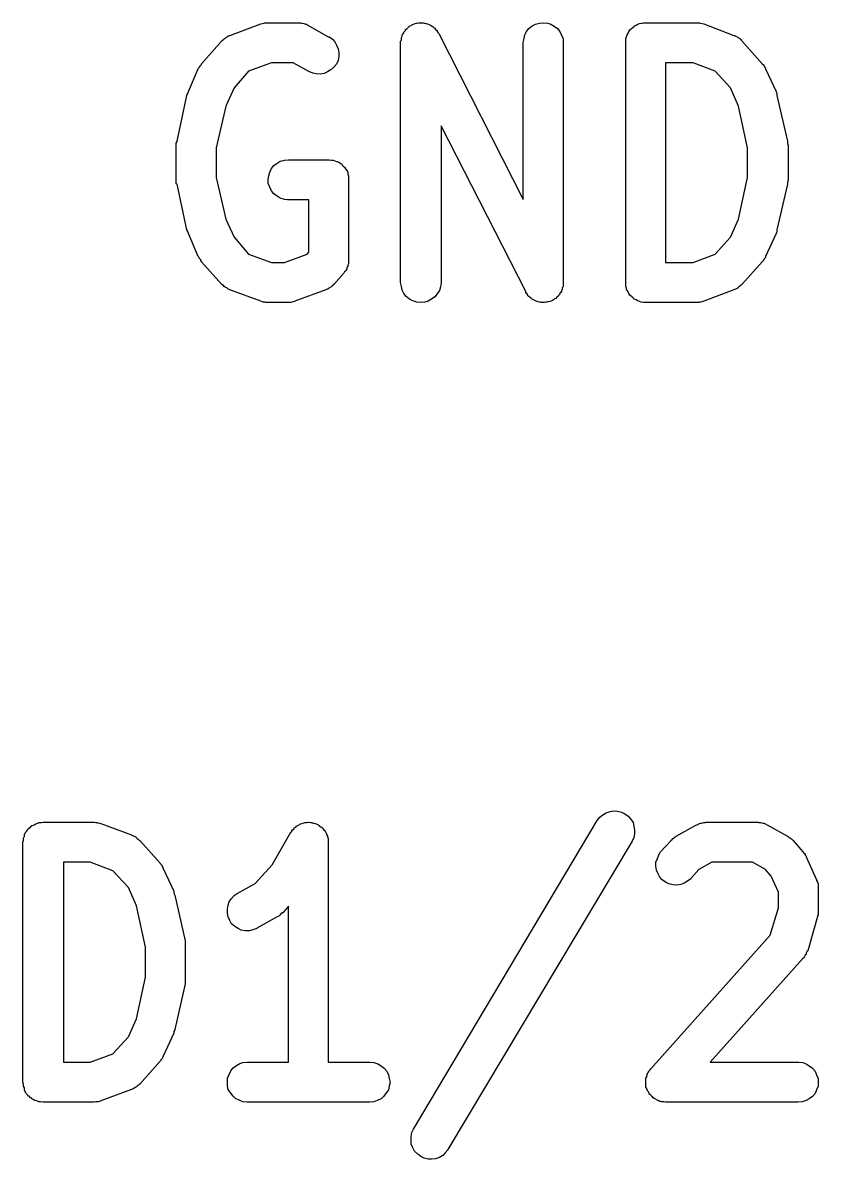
# Model space of a CAD drawing. Header units: millimetres. Extents: x 17 to 402, y -127 to -24.
# Drawn here: x 394.838 to 397.325, y -41.424 to -37.871 of the extents above; entities that cross this region are included whole.
import ezdxf

# ---------------------------------------------------------------- set-up
doc = ezdxf.new("R2010")
doc.units = ezdxf.units.MM
doc.header["$LTSCALE"] = 25.4
doc.layers.add('BLACK', color=7, linetype='CONTINUOUS')

msp = doc.modelspace()

# ---------------------------------------------------------------- linework, layer by layer
at = {"layer": 'BLACK', "linetype": 'Continuous'}
for p, q in [((395.4856, -37.9103), (395.5821, -37.8744)), ((395.5821, -37.8742), (395.5872, -37.8732)), ((395.5821, -37.8744), (395.5821, -37.8742)), ((395.5872, -37.8732), (395.5923, -37.8717)), ((395.5923, -37.8717), (395.5948, -37.8711)), ((395.5923, -37.8717), (395.5923, -37.8717)), ((395.5948, -37.8711), (395.5999, -37.8709)), ((395.5999, -37.8709), (395.605, -37.8706)), ((395.605, -37.8706), (395.699, -37.8706)), ((395.699, -37.8706), (395.7015, -37.8706)), ((395.7015, -37.8706), (395.7041, -37.8709)), ((395.7041, -37.8709), (395.7066, -37.8709)), ((395.7066, -37.8709), (395.7091, -37.8717)), ((395.7091, -37.8717), (395.7117, -37.8719)), ((395.7117, -37.8719), (395.7168, -37.8729)), ((395.7168, -37.8729), (395.7193, -37.8737)), ((395.7193, -37.8737), (395.7218, -37.8747)), ((395.7218, -37.8747), (395.7244, -37.8755)), ((395.7244, -37.8755), (395.7269, -37.8772)), ((395.7269, -37.8772), (395.7295, -37.8785)), ((395.7295, -37.8785), (395.793, -37.9143)), ((396.047, -37.8808), (396.052, -37.879)), ((396.052, -37.879), (396.0546, -37.8772)), ((396.0546, -37.8772), (396.0571, -37.8762)), ((396.0571, -37.8762), (396.0597, -37.8752)), ((396.0597, -37.8752), (396.0622, -37.8742)), ((396.0622, -37.8742), (396.0647, -37.8727)), ((396.0647, -37.8727), (396.0673, -37.8724)), ((396.0673, -37.8724), (396.0698, -37.8717)), ((396.0698, -37.8717), (396.0749, -37.8714)), ((396.0749, -37.8714), (396.0774, -37.8706)), ((396.0774, -37.8706), (396.08, -37.8709)), ((396.08, -37.8709), (396.0825, -37.8706)), ((396.0825, -37.8706), (396.0851, -37.8709)), ((396.0851, -37.8709), (396.0901, -37.8709)), ((396.0901, -37.8709), (396.0927, -37.8717)), ((396.0927, -37.8717), (396.0952, -37.8719)), ((396.0952, -37.8719), (396.0978, -37.8729)), ((396.0978, -37.8729), (396.1028, -37.8737)), ((396.1028, -37.8737), (396.1054, -37.8747)), ((396.1054, -37.8747), (396.1054, -37.8755)), ((396.1054, -37.8755), (396.1105, -37.8772)), ((396.1105, -37.8772), (396.113, -37.8785)), ((396.113, -37.8785), (396.1155, -37.88)), ((396.4305, -37.8808), (396.4407, -37.8752)), ((396.4407, -37.8752), (396.4534, -37.8717)), ((396.4534, -37.8717), (396.4661, -37.8706)), ((396.4661, -37.8706), (396.4788, -37.8719)), ((396.4788, -37.8719), (396.4889, -37.8755)), ((396.4889, -37.8755), (396.4991, -37.8813)), ((396.7505, -37.8808), (396.7556, -37.878)), ((396.7556, -37.878), (396.7607, -37.8752)), ((396.7607, -37.8752), (396.7658, -37.8734)), ((396.7607, -37.8752), (396.7607, -37.8752)), ((396.7607, -37.8752), (396.7607, -37.8752)), ((396.7658, -37.8734), (396.7709, -37.8717)), ((396.7709, -37.8717), (396.7734, -37.8717)), ((396.7734, -37.8717), (396.7785, -37.8711)), ((396.7734, -37.8717), (396.7734, -37.8717)), ((396.7785, -37.8711), (396.7836, -37.8706)), ((396.7836, -37.8706), (396.9436, -37.8706)), ((396.9436, -37.8706), (396.9487, -37.8711)), ((396.9436, -37.8706), (396.9436, -37.8706)), ((396.9487, -37.8711), (396.9537, -37.8714)), ((396.9537, -37.8714), (396.9563, -37.8717)), ((396.9563, -37.8717), (396.9563, -37.8719)), ((396.9563, -37.8719), (396.9614, -37.8732)), ((396.9614, -37.8732), (396.9664, -37.8744)), ((396.9664, -37.8744), (397.0604, -37.9103)), ((395.4755, -37.9156), (395.478, -37.9141)), ((395.478, -37.9141), (395.4805, -37.912)), ((395.4805, -37.912), (395.4831, -37.9113)), ((395.4831, -37.9113), (395.4856, -37.9103)), ((395.793, -37.9143), (395.7955, -37.9146)), ((395.7955, -37.9146), (395.8057, -37.9217)), ((396.0216, -37.9166), (396.0241, -37.9131)), ((396.0241, -37.9085), (396.0266, -37.9052)), ((396.0241, -37.9108), (396.0241, -37.9085)), ((396.0241, -37.9131), (396.0241, -37.9108)), ((396.0266, -37.9052), (396.0292, -37.9021)), ((396.0292, -37.8998), (396.0317, -37.8978)), ((396.0292, -37.9021), (396.0292, -37.8998)), ((396.0317, -37.8978), (396.0343, -37.895)), ((396.0343, -37.892), (396.0368, -37.8905)), ((396.0343, -37.895), (396.0343, -37.892)), ((396.0368, -37.8905), (396.0393, -37.8884)), ((396.0393, -37.8884), (396.0419, -37.8861)), ((396.0419, -37.8861), (396.0444, -37.8836)), ((396.0444, -37.8836), (396.047, -37.8823)), ((396.047, -37.8823), (396.047, -37.8808)), ((396.1155, -37.88), (396.1181, -37.8813)), ((396.1181, -37.8813), (396.1206, -37.8836)), ((396.1206, -37.8836), (396.1232, -37.8856)), ((396.1232, -37.8856), (396.1257, -37.8874)), ((396.1257, -37.8874), (396.1257, -37.8889)), ((396.1257, -37.8889), (396.1282, -37.8917)), ((396.1282, -37.8917), (396.1308, -37.8943)), ((396.1308, -37.8943), (396.1333, -37.8965)), ((396.1333, -37.8965), (396.1333, -37.8983)), ((396.1333, -37.8983), (396.1359, -37.9016)), ((396.1359, -37.9016), (396.1384, -37.9047)), ((396.1384, -37.9047), (396.4026, -38.4231)), ((396.4051, -37.9199), (396.4076, -37.9085)), ((396.4076, -37.9085), (396.4127, -37.8978)), ((396.4127, -37.8978), (396.4203, -37.8884)), ((396.4203, -37.8884), (396.4305, -37.8808)), ((396.4991, -37.8813), (396.5092, -37.8889)), ((396.5092, -37.8889), (396.5169, -37.8983)), ((396.5169, -37.8983), (396.5219, -37.9092)), ((396.5219, -37.9092), (396.527, -37.9209)), ((396.7226, -37.9199), (396.7251, -37.9143)), ((396.7251, -37.9143), (396.7277, -37.9087)), ((396.7277, -37.9085), (396.7302, -37.9031)), ((396.7277, -37.9087), (396.7277, -37.9085)), ((396.7277, -37.9087), (396.7277, -37.9087)), ((396.7302, -37.9031), (396.7328, -37.8981)), ((396.7328, -37.8978), (396.7353, -37.8932)), ((396.7328, -37.8981), (396.7328, -37.8978)), ((396.7328, -37.8978), (396.7328, -37.8978)), ((396.7353, -37.8932), (396.7404, -37.8887)), ((396.7404, -37.8884), (396.7455, -37.8846)), ((396.7404, -37.8887), (396.7404, -37.8884)), ((396.7404, -37.8887), (396.7404, -37.8887)), ((396.7455, -37.8846), (396.7505, -37.8811)), ((396.7505, -37.8811), (396.7505, -37.8808)), ((396.7505, -37.8808), (396.7505, -37.8808)), ((397.0604, -37.9103), (397.063, -37.9105)), ((397.063, -37.9105), (397.0655, -37.9115)), ((397.0655, -37.9115), (397.0655, -37.9125)), ((397.0655, -37.9125), (397.0706, -37.9143)), ((397.0706, -37.9143), (397.0731, -37.9161)), ((395.3967, -37.9987), (395.4602, -37.927)), ((395.4602, -37.927), (395.4628, -37.9265)), ((395.4628, -37.9247), (395.4653, -37.923)), ((395.4628, -37.9265), (395.4628, -37.9247)), ((395.4653, -37.923), (395.4678, -37.9207)), ((395.4678, -37.9207), (395.4704, -37.9184)), ((395.4704, -37.9184), (395.4729, -37.9171)), ((395.4729, -37.9171), (395.4755, -37.9156)), ((395.8057, -37.9217), (395.8133, -37.9306)), ((395.8133, -37.9306), (395.8184, -37.941)), ((395.8184, -37.941), (395.8234, -37.9524)), ((396.019, -37.9286), (396.0216, -37.925)), ((396.019, -37.9321), (396.019, -37.9286)), ((396.019, -37.9331), (396.019, -37.9321)), ((396.019, -38.6829), (396.019, -37.9331)), ((396.0216, -37.9199), (396.0216, -37.9166)), ((396.0216, -37.9225), (396.0216, -37.9199)), ((396.0216, -37.925), (396.0216, -37.9225)), ((396.4026, -37.9321), (396.4051, -37.9199)), ((396.4026, -37.9331), (396.4026, -37.9321)), ((396.4026, -38.4231), (396.4026, -37.9331)), ((396.527, -37.9209), (396.527, -37.9331)), ((396.527, -37.9331), (396.527, -38.6829)), ((396.7226, -37.9202), (396.7226, -37.9199)), ((396.7226, -37.9204), (396.7226, -37.9202)), ((396.7226, -37.9263), (396.7226, -37.9204)), ((396.7226, -37.9321), (396.7226, -37.9263)), ((396.7226, -37.9326), (396.7226, -37.9321)), ((396.7226, -37.9331), (396.7226, -37.9326)), ((396.7226, -37.9326), (396.7226, -37.9326)), ((396.7226, -37.9326), (396.7226, -37.9326)), ((396.7226, -38.6829), (396.7226, -37.9331)), ((397.0731, -37.9161), (397.0757, -37.9176)), ((397.0757, -37.9176), (397.0782, -37.9189)), ((397.0782, -37.9189), (397.0807, -37.9212)), ((397.0807, -37.9212), (397.0833, -37.9235)), ((397.0833, -37.9235), (397.0833, -37.9255)), ((397.0833, -37.9255), (397.0858, -37.927)), ((397.0858, -37.927), (397.1493, -37.9987)), ((395.8234, -37.9524), (395.826, -37.9644)), ((395.826, -37.9766), (395.8234, -37.9885)), ((395.826, -37.9644), (395.826, -37.9766)), ((395.3561, -38.086), (395.3866, -38.0147)), ((395.3866, -38.0139), (395.3891, -38.0111)), ((395.3866, -38.0147), (395.3866, -38.0139)), ((395.3891, -38.0111), (395.3916, -38.0083)), ((395.3916, -38.006), (395.3942, -38.0035)), ((395.3916, -38.0083), (395.3916, -38.006)), ((395.3942, -38.0035), (395.3967, -38.0009)), ((395.3967, -38.0009), (395.3967, -37.9987)), ((395.544, -38.022), (395.4983, -38.0746)), ((395.6152, -37.9956), (395.544, -38.022)), ((395.6837, -37.9956), (395.6152, -37.9956)), ((395.732, -38.0233), (395.6837, -37.9956)), ((395.8006, -38.018), (395.7904, -38.0246)), ((395.8107, -38.0096), (395.8006, -38.018)), ((395.8184, -37.9997), (395.8107, -38.0096)), ((395.8234, -37.9885), (395.8184, -37.9997)), ((396.8471, -37.9956), (396.8471, -38.6204)), ((396.9334, -37.9956), (396.8471, -37.9956)), ((397.002, -38.022), (396.9334, -37.9956)), ((397.0503, -38.0746), (397.002, -38.022)), ((397.1493, -37.9987), (397.1493, -37.9992)), ((397.1493, -37.9992), (397.1519, -38.0017)), ((397.1519, -38.0017), (397.1544, -38.004)), ((397.1544, -38.004), (397.1569, -38.0068)), ((397.1569, -38.0068), (397.1569, -38.0091)), ((397.1569, -38.0091), (397.1595, -38.0119)), ((397.1595, -38.0119), (397.1595, -38.0147)), ((397.1595, -38.0147), (397.1925, -38.086)), ((395.7447, -38.0281), (395.732, -38.0233)), ((395.7549, -38.0309), (395.7447, -38.0281)), ((395.7676, -38.0312), (395.7549, -38.0309)), ((395.7803, -38.0289), (395.7676, -38.0312)), ((395.7904, -38.0246), (395.7803, -38.0289)), ((395.351, -38.0972), (395.3535, -38.0916)), ((395.3535, -38.0916), (395.3561, -38.086)), ((395.4983, -38.0746), (395.4729, -38.1312)), ((397.0757, -38.1312), (397.0503, -38.0746)), ((397.1925, -38.086), (397.1925, -38.0863)), ((397.1925, -38.0863), (397.1925, -38.0863)), ((397.1925, -38.0863), (397.1925, -38.0865)), ((397.1925, -38.0865), (397.1925, -38.0868)), ((397.1925, -38.0868), (397.195, -38.0924)), ((397.195, -38.0924), (397.195, -38.098)), ((395.3205, -38.2407), (395.351, -38.098)), ((395.351, -38.0977), (395.351, -38.0972)), ((395.351, -38.098), (395.351, -38.0977)), ((395.351, -38.0977), (395.351, -38.0977)), ((395.351, -38.0977), (395.351, -38.0977)), ((397.195, -38.098), (397.2281, -38.2407)), ((395.4729, -38.1312), (395.4424, -38.2613)), ((397.1036, -38.2613), (397.0757, -38.1312)), ((396.4102, -38.7114), (396.146, -38.193)), ((396.146, -38.193), (396.146, -38.6829)), ((395.318, -38.2473), (395.3205, -38.2415)), ((395.318, -38.2529), (395.318, -38.2473)), ((395.318, -38.2532), (395.318, -38.2529)), ((395.318, -38.2537), (395.318, -38.2532)), ((395.318, -38.2544), (395.318, -38.2537)), ((395.318, -38.3616), (395.318, -38.2544)), ((395.3205, -38.2412), (395.3205, -38.2407)), ((395.3205, -38.2415), (395.3205, -38.2412)), ((395.4424, -38.2613), (395.4424, -38.3548)), ((397.1036, -38.3548), (397.1036, -38.2613)), ((397.2281, -38.2407), (397.2281, -38.2417)), ((397.2281, -38.2417), (397.2281, -38.242)), ((397.2281, -38.242), (397.2281, -38.2422)), ((397.2281, -38.2422), (397.2281, -38.2481)), ((397.2281, -38.2481), (397.2306, -38.2539)), ((397.2306, -38.2539), (397.2306, -38.2542)), ((397.2306, -38.2542), (397.2306, -38.2544)), ((397.2306, -38.2544), (397.2306, -38.3616)), ((395.6329, -38.3096), (395.6431, -38.3037)), ((395.6431, -38.3037), (395.6558, -38.3004)), ((395.6558, -38.3004), (395.6685, -38.2991)), ((395.6685, -38.2991), (395.7955, -38.2991)), ((395.7955, -38.2991), (395.7955, -38.2991)), ((395.7955, -38.2991), (395.7955, -38.2991)), ((395.7955, -38.2991), (395.7955, -38.2991)), ((395.7955, -38.2991), (395.7955, -38.2991)), ((395.7955, -38.2991), (395.8031, -38.2999)), ((395.8031, -38.2999), (395.8082, -38.3004)), ((395.8082, -38.3004), (395.8082, -38.3004)), ((395.8082, -38.3004), (395.8082, -38.3004)), ((395.8082, -38.3004), (395.8133, -38.3022)), ((395.8133, -38.3022), (395.8184, -38.304)), ((395.8184, -38.304), (395.8184, -38.3042)), ((395.8184, -38.3042), (395.8209, -38.3042)), ((395.8209, -38.3042), (395.826, -38.307)), ((395.6075, -38.3489), (395.6101, -38.3375)), ((395.6101, -38.3375), (395.6152, -38.3266)), ((395.6152, -38.3266), (395.6228, -38.3172)), ((395.6228, -38.3172), (395.6329, -38.3096)), ((395.826, -38.307), (395.8311, -38.3098)), ((395.8311, -38.3098), (395.8311, -38.3101)), ((395.8311, -38.3101), (395.8311, -38.3101)), ((395.8311, -38.3101), (395.8361, -38.3139)), ((395.8361, -38.3139), (395.8387, -38.3177)), ((395.8387, -38.3177), (395.8387, -38.3177)), ((395.8387, -38.3177), (395.8387, -38.3179)), ((395.8387, -38.3179), (395.8438, -38.3225)), ((395.8438, -38.3225), (395.8463, -38.3271)), ((395.8463, -38.3271), (395.8463, -38.3273)), ((395.8463, -38.3273), (395.8463, -38.3273)), ((395.8463, -38.3273), (395.8514, -38.3327)), ((395.8514, -38.3327), (395.8539, -38.3377)), ((395.8539, -38.3377), (395.8539, -38.338)), ((395.8539, -38.338), (395.8539, -38.3383)), ((395.8539, -38.3383), (395.8539, -38.3438)), ((395.318, -38.3619), (395.318, -38.3616)), ((395.318, -38.3621), (395.318, -38.3619)), ((395.318, -38.368), (395.318, -38.3621)), ((395.318, -38.3738), (395.318, -38.368)), ((395.318, -38.3741), (395.318, -38.3738)), ((395.318, -38.3743), (395.318, -38.3741)), ((395.3205, -38.3753), (395.318, -38.3743)), ((395.351, -38.5181), (395.3205, -38.3753)), ((395.4424, -38.3548), (395.4729, -38.4848)), ((395.605, -38.3611), (395.6075, -38.3489)), ((395.605, -38.3733), (395.605, -38.3611)), ((395.6101, -38.385), (395.605, -38.3733)), ((395.8539, -38.3438), (395.8565, -38.3494)), ((395.8565, -38.3494), (395.8565, -38.3497)), ((395.8565, -38.3497), (395.8565, -38.3499)), ((395.8565, -38.3499), (395.8565, -38.3555)), ((395.8565, -38.3555), (395.8565, -38.3616)), ((395.8565, -38.3616), (395.8565, -38.6116)), ((397.0757, -38.4848), (397.1036, -38.3548)), ((397.2281, -38.3753), (397.195, -38.5181)), ((397.2306, -38.3631), (397.2281, -38.369)), ((397.2281, -38.369), (397.2281, -38.3746)), ((397.2281, -38.3746), (397.2281, -38.3748)), ((397.2281, -38.3748), (397.2281, -38.3753)), ((397.2306, -38.3616), (397.2306, -38.3624)), ((397.2306, -38.3624), (397.2306, -38.3629)), ((397.2306, -38.3629), (397.2306, -38.3631)), ((395.6152, -38.3959), (395.6101, -38.385)), ((395.6228, -38.4053), (395.6152, -38.3959)), ((395.6329, -38.4132), (395.6228, -38.4053)), ((395.6431, -38.419), (395.6329, -38.4132)), ((395.6558, -38.4228), (395.6431, -38.419)), ((395.666, -38.4241), (395.6558, -38.4228)), ((395.6685, -38.4241), (395.666, -38.4241)), ((395.732, -38.4241), (395.6685, -38.4241)), ((395.732, -38.5877), (395.732, -38.4241)), ((395.3535, -38.5237), (395.351, -38.5181)), ((395.4729, -38.4848), (395.4983, -38.5415)), ((397.0503, -38.5415), (397.0757, -38.4848)), ((397.195, -38.5181), (397.195, -38.5183)), ((397.195, -38.5183), (397.195, -38.5183)), ((397.195, -38.5183), (397.195, -38.5183)), ((397.195, -38.5183), (397.195, -38.5188)), ((397.195, -38.5188), (397.195, -38.5244)), ((395.3561, -38.5293), (395.3535, -38.5237)), ((395.3561, -38.5298), (395.3561, -38.5293)), ((395.3561, -38.53), (395.3561, -38.5298)), ((395.3561, -38.5298), (395.3561, -38.5298)), ((395.3561, -38.5298), (395.3561, -38.5298)), ((395.3866, -38.6014), (395.3561, -38.53)), ((395.4983, -38.5415), (395.544, -38.5943)), ((397.002, -38.5943), (397.0503, -38.5415)), ((397.1925, -38.53), (397.1595, -38.6014)), ((397.195, -38.5244), (397.1925, -38.53)), ((395.7269, -38.5943), (395.732, -38.5877)), ((395.3891, -38.6042), (395.3866, -38.6014)), ((395.3891, -38.607), (395.3891, -38.6042)), ((395.3916, -38.6093), (395.3891, -38.607)), ((395.3942, -38.6121), (395.3916, -38.6093)), ((395.3942, -38.6144), (395.3942, -38.6121)), ((395.3967, -38.6169), (395.3942, -38.6144)), ((395.3967, -38.6177), (395.3967, -38.6169)), ((395.4602, -38.689), (395.3967, -38.6177)), ((395.544, -38.5943), (395.6152, -38.6204)), ((395.6152, -38.6204), (395.6558, -38.6204)), ((395.6558, -38.6204), (395.7269, -38.5943)), ((395.8565, -38.6245), (395.8539, -38.6283)), ((395.8565, -38.6116), (395.8565, -38.6126)), ((395.8565, -38.6126), (395.8565, -38.6164)), ((395.8565, -38.6164), (395.8565, -38.6204)), ((395.8565, -38.6204), (395.8565, -38.6225)), ((395.8565, -38.6225), (395.8565, -38.6245)), ((396.8471, -38.6204), (396.9334, -38.6204)), ((396.9334, -38.6204), (397.002, -38.5943)), ((397.1493, -38.6177), (397.0858, -38.689)), ((397.1519, -38.6151), (397.1493, -38.6177)), ((397.1544, -38.6126), (397.1519, -38.6151)), ((397.1569, -38.6077), (397.1544, -38.61)), ((397.1544, -38.61), (397.1544, -38.6126)), ((397.1595, -38.605), (397.1569, -38.6077)), ((397.1595, -38.6014), (397.1595, -38.6022)), ((397.1595, -38.6022), (397.1595, -38.605)), ((395.8412, -38.6532), (395.8107, -38.689)), ((395.8438, -38.6499), (395.8412, -38.6532)), ((395.8463, -38.6469), (395.8438, -38.6499)), ((395.8488, -38.6451), (395.8463, -38.6469)), ((395.8514, -38.6398), (395.8488, -38.6433)), ((395.8488, -38.6433), (395.8488, -38.6451)), ((395.8539, -38.6342), (395.8514, -38.6362)), ((395.8514, -38.6362), (395.8514, -38.6398)), ((395.8539, -38.6283), (395.8539, -38.6324)), ((395.8539, -38.6324), (395.8539, -38.6342)), ((395.4628, -38.6906), (395.4602, -38.689)), ((395.4653, -38.6926), (395.4628, -38.6906)), ((395.4678, -38.6949), (395.4653, -38.6926)), ((395.4704, -38.6972), (395.4678, -38.6949)), ((395.4729, -38.6984), (395.4704, -38.6972)), ((395.8031, -38.6954), (395.8006, -38.6977)), ((395.8057, -38.6931), (395.8031, -38.6954)), ((395.8082, -38.6913), (395.8057, -38.6931)), ((395.8107, -38.689), (395.8082, -38.6895)), ((395.8082, -38.6895), (395.8082, -38.6913)), ((396.0216, -38.6951), (396.019, -38.6829)), ((396.0241, -38.7068), (396.0216, -38.6951)), ((396.1435, -38.6961), (396.1409, -38.7076)), ((396.146, -38.6839), (396.1435, -38.6961)), ((396.146, -38.6829), (396.146, -38.6839)), ((396.527, -38.6961), (396.5245, -38.6994)), ((396.527, -38.6829), (396.527, -38.6839)), ((396.527, -38.6839), (396.527, -38.6875)), ((396.527, -38.6875), (396.527, -38.6911)), ((396.527, -38.6911), (396.527, -38.6936)), ((396.527, -38.6936), (396.527, -38.6961)), ((396.7226, -38.689), (396.7226, -38.6829)), ((396.7226, -38.6949), (396.7226, -38.689)), ((396.7226, -38.6951), (396.7226, -38.6949)), ((396.7226, -38.6949), (396.7226, -38.6949)), ((396.7251, -38.7007), (396.7226, -38.6951)), ((397.0782, -38.6954), (397.0757, -38.6977)), ((397.0807, -38.6931), (397.0782, -38.6954)), ((397.0833, -38.6913), (397.0807, -38.6931)), ((397.0858, -38.6895), (397.0833, -38.6913)), ((397.0858, -38.689), (397.0858, -38.6895)), ((395.4755, -38.6999), (395.4729, -38.6984)), ((395.478, -38.7017), (395.4755, -38.6999)), ((395.4805, -38.7035), (395.478, -38.7017)), ((395.4831, -38.7045), (395.4805, -38.7035)), ((395.4856, -38.7055), (395.4831, -38.7045)), ((395.4856, -38.7058), (395.4856, -38.7055)), ((395.5821, -38.7416), (395.4856, -38.7058)), ((395.7853, -38.7058), (395.6888, -38.7416)), ((395.7879, -38.7048), (395.7853, -38.7058)), ((395.7904, -38.704), (395.7879, -38.7048)), ((395.793, -38.7022), (395.7904, -38.704)), ((395.7955, -38.7005), (395.793, -38.7022)), ((395.798, -38.6989), (395.7955, -38.7005)), ((395.8006, -38.6977), (395.798, -38.6989)), ((396.0292, -38.7177), (396.0241, -38.7068)), ((396.0368, -38.7271), (396.0292, -38.7177)), ((396.047, -38.7347), (396.0368, -38.7271)), ((396.1257, -38.7276), (396.1155, -38.7353)), ((396.1333, -38.7182), (396.1257, -38.7276)), ((396.1409, -38.7076), (396.1333, -38.7182)), ((396.4102, -38.7144), (396.4102, -38.7114)), ((396.4127, -38.7177), (396.4102, -38.7144)), ((396.4153, -38.7195), (396.4127, -38.7177)), ((396.4153, -38.7218), (396.4153, -38.7195)), ((396.4178, -38.7243), (396.4153, -38.7218)), ((396.4203, -38.7271), (396.4178, -38.7243)), ((396.4229, -38.7287), (396.4203, -38.7271)), ((396.4254, -38.7304), (396.4229, -38.7287)), ((396.428, -38.7325), (396.4254, -38.7304)), ((396.4305, -38.7347), (396.428, -38.7325)), ((396.5042, -38.7325), (396.5016, -38.7337)), ((396.5067, -38.7299), (396.5042, -38.7325)), ((396.5092, -38.7276), (396.5067, -38.7299)), ((396.5118, -38.7259), (396.5092, -38.7276)), ((396.5143, -38.721), (396.5118, -38.7241)), ((396.5118, -38.7241), (396.5118, -38.7259)), ((396.5169, -38.7182), (396.5143, -38.721)), ((396.5194, -38.7142), (396.5169, -38.7162)), ((396.5169, -38.7162), (396.5169, -38.7182)), ((396.5219, -38.7109), (396.5194, -38.7142)), ((396.5245, -38.7053), (396.5219, -38.7076)), ((396.5219, -38.7076), (396.5219, -38.7109)), ((396.5245, -38.6994), (396.5245, -38.703)), ((396.5245, -38.703), (396.5245, -38.7053)), ((396.7251, -38.7066), (396.7251, -38.7007)), ((396.7277, -38.7068), (396.7251, -38.7066)), ((396.7251, -38.7066), (396.7251, -38.7066)), ((396.7302, -38.7121), (396.7277, -38.7068)), ((396.7328, -38.7172), (396.7302, -38.7121)), ((396.7328, -38.7175), (396.7328, -38.7172)), ((396.7328, -38.7177), (396.7328, -38.7175)), ((396.7353, -38.722), (396.7328, -38.7177)), ((396.7404, -38.7269), (396.7353, -38.722)), ((396.7404, -38.7271), (396.7404, -38.7269)), ((396.7404, -38.7269), (396.7404, -38.7269)), ((396.7455, -38.7309), (396.7404, -38.7271)), ((396.748, -38.7345), (396.7455, -38.7309)), ((397.0604, -38.7058), (396.9664, -38.7416)), ((397.063, -38.7048), (397.0604, -38.7058)), ((397.0655, -38.704), (397.063, -38.7048)), ((397.068, -38.7022), (397.0655, -38.704)), ((397.0731, -38.7005), (397.068, -38.7022)), ((397.0757, -38.6977), (397.0731, -38.6989)), ((397.0731, -38.6989), (397.0731, -38.7005)), ((395.5872, -38.7429), (395.5821, -38.7416)), ((395.5898, -38.7441), (395.5872, -38.7429)), ((395.5923, -38.7444), (395.5898, -38.7441)), ((395.5948, -38.7447), (395.5923, -38.7444)), ((395.5974, -38.7449), (395.5948, -38.7447)), ((395.6025, -38.7454), (395.5974, -38.7449)), ((395.605, -38.7454), (395.6025, -38.7454)), ((395.6685, -38.7454), (395.605, -38.7454)), ((395.671, -38.7452), (395.6685, -38.7454)), ((395.6761, -38.7449), (395.671, -38.7452)), ((395.6787, -38.7444), (395.6761, -38.7449)), ((395.6837, -38.7431), (395.6787, -38.7444)), ((395.6787, -38.7444), (395.6787, -38.7444)), ((395.6888, -38.7419), (395.6837, -38.7431)), ((395.6888, -38.7416), (395.6888, -38.7419)), ((396.0571, -38.7406), (396.047, -38.7347)), ((396.0698, -38.7441), (396.0571, -38.7406)), ((396.0825, -38.7454), (396.0698, -38.7441)), ((396.0952, -38.7444), (396.0825, -38.7454)), ((396.1054, -38.7411), (396.0952, -38.7444)), ((396.1155, -38.7353), (396.1054, -38.7411)), ((396.433, -38.736), (396.4305, -38.7347)), ((396.4356, -38.7375), (396.433, -38.736)), ((396.4381, -38.7391), (396.4356, -38.7375)), ((396.4407, -38.7406), (396.4381, -38.7391)), ((396.4432, -38.7413), (396.4407, -38.7406)), ((396.4457, -38.7424), (396.4432, -38.7413)), ((396.4483, -38.7431), (396.4457, -38.7424)), ((396.4534, -38.7441), (396.4483, -38.7431)), ((396.4559, -38.7444), (396.4534, -38.7441)), ((396.4584, -38.7452), (396.4559, -38.7444)), ((396.461, -38.7452), (396.4584, -38.7452)), ((396.4635, -38.7454), (396.461, -38.7452)), ((396.4661, -38.7454), (396.4635, -38.7454)), ((396.4686, -38.7454), (396.4661, -38.7454)), ((396.4737, -38.7447), (396.4686, -38.7454)), ((396.4762, -38.7444), (396.4737, -38.7447)), ((396.4788, -38.7436), (396.4762, -38.7444)), ((396.4813, -38.7434), (396.4788, -38.7436)), ((396.4864, -38.7421), (396.4813, -38.7434)), ((396.4889, -38.7411), (396.4864, -38.7421)), ((396.4915, -38.7398), (396.4889, -38.7411)), ((396.494, -38.7388), (396.4915, -38.7398)), ((396.4965, -38.737), (396.494, -38.7388)), ((396.4991, -38.7353), (396.4965, -38.737)), ((396.5016, -38.7337), (396.4991, -38.7353)), ((396.748, -38.7347), (396.748, -38.7345)), ((396.7505, -38.7347), (396.748, -38.7347)), ((396.7556, -38.7375), (396.7505, -38.7347)), ((396.7607, -38.7406), (396.7556, -38.7375)), ((396.7658, -38.7424), (396.7607, -38.7406)), ((396.7607, -38.7406), (396.7607, -38.7406)), ((396.7607, -38.7406), (396.7607, -38.7406)), ((396.7709, -38.7441), (396.7658, -38.7424)), ((396.7785, -38.7449), (396.7709, -38.7441)), ((396.7709, -38.7441), (396.7709, -38.7441)), ((396.7709, -38.7441), (396.7709, -38.7441)), ((396.7836, -38.7454), (396.7785, -38.7449)), ((396.9436, -38.7454), (396.7836, -38.7454)), ((396.7836, -38.7454), (396.7836, -38.7454)), ((396.7836, -38.7454), (396.7836, -38.7454)), ((396.7836, -38.7454), (396.7836, -38.7454)), ((396.7836, -38.7454), (396.7836, -38.7454)), ((396.9487, -38.7452), (396.9436, -38.7454)), ((396.9537, -38.7449), (396.9487, -38.7452)), ((396.9563, -38.7444), (396.9537, -38.7444)), ((396.9537, -38.7444), (396.9537, -38.7449)), ((396.9614, -38.7431), (396.9563, -38.7444)), ((396.9639, -38.7419), (396.9614, -38.7431)), ((396.9664, -38.7416), (396.9639, -38.7419)), ((396.0597, -41.3296), (396.6337, -40.3654)), ((396.6337, -40.3647), (396.6413, -40.3548)), ((396.6337, -40.3654), (396.6337, -40.3647)), ((396.6413, -40.3548), (396.6515, -40.3469)), ((396.6515, -40.3469), (396.6616, -40.3405)), ((396.6616, -40.3405), (396.6743, -40.3365)), ((396.6743, -40.3365), (396.6845, -40.3349)), ((396.6845, -40.3349), (396.6972, -40.3355)), ((396.6972, -40.3355), (396.7099, -40.3385)), ((396.7099, -40.3385), (396.7201, -40.3438)), ((396.7201, -40.3438), (396.7302, -40.3512)), ((396.7302, -40.3512), (396.7378, -40.3601)), ((396.7378, -40.3601), (396.7455, -40.3708)), ((394.8455, -40.4033), (394.8506, -40.3982)), ((394.8506, -40.3977), (394.8532, -40.3931)), ((394.8506, -40.3979), (394.8506, -40.3977)), ((394.8506, -40.3982), (394.8506, -40.3979)), ((394.8532, -40.3931), (394.8582, -40.3888)), ((394.8582, -40.3883), (394.8633, -40.3847)), ((394.8582, -40.3885), (394.8582, -40.3883)), ((394.8582, -40.3888), (394.8582, -40.3885)), ((394.8633, -40.3847), (394.8659, -40.3809)), ((394.8659, -40.3809), (394.8684, -40.3807)), ((394.8659, -40.3809), (394.8659, -40.3809)), ((394.8684, -40.3807), (394.8735, -40.3781)), ((394.8735, -40.3781), (394.8786, -40.3753)), ((394.8786, -40.3751), (394.8836, -40.3736)), ((394.8786, -40.3753), (394.8786, -40.3751)), ((394.8786, -40.3751), (394.8786, -40.3751)), ((394.8836, -40.3736), (394.8887, -40.3718)), ((394.8887, -40.3715), (394.8963, -40.371)), ((394.8887, -40.3718), (394.8887, -40.3715)), ((394.8887, -40.3718), (394.8887, -40.3718)), ((394.8963, -40.371), (394.9014, -40.3705)), ((394.9014, -40.3705), (395.0614, -40.3705)), ((395.0614, -40.3705), (395.0665, -40.371)), ((395.0614, -40.3705), (395.0614, -40.3705)), ((395.0665, -40.371), (395.0716, -40.3713)), ((395.0716, -40.3713), (395.0716, -40.3718)), ((395.0716, -40.3718), (395.0741, -40.3718)), ((395.0741, -40.3718), (395.0792, -40.3733)), ((395.0792, -40.3733), (395.0818, -40.3746)), ((395.0818, -40.3746), (395.1783, -40.4101)), ((395.6177, -40.5031), (395.6761, -40.401)), ((395.6761, -40.401), (395.6787, -40.4002)), ((395.6787, -40.3977), (395.6812, -40.3941)), ((395.6787, -40.399), (395.6787, -40.3977)), ((395.6787, -40.4002), (395.6787, -40.399)), ((395.6812, -40.3941), (395.6863, -40.3906)), ((395.6863, -40.3883), (395.6914, -40.3855)), ((395.6863, -40.3896), (395.6863, -40.3883)), ((395.6863, -40.3906), (395.6863, -40.3896)), ((395.6914, -40.3855), (395.6939, -40.3824)), ((395.6939, -40.3824), (395.6964, -40.3817)), ((395.6964, -40.3807), (395.7015, -40.3786)), ((395.6964, -40.3817), (395.6964, -40.3807)), ((395.7015, -40.3786), (395.7041, -40.3763)), ((395.7041, -40.3763), (395.7066, -40.3758)), ((395.7066, -40.3751), (395.7117, -40.3738)), ((395.7066, -40.3758), (395.7066, -40.3751)), ((395.7117, -40.3738), (395.7168, -40.3723)), ((395.7168, -40.372), (395.7193, -40.3715)), ((395.7168, -40.3723), (395.7168, -40.372)), ((395.7193, -40.3715), (395.7244, -40.3713)), ((395.7244, -40.3713), (395.7295, -40.3705)), ((395.7295, -40.3705), (395.7295, -40.3708)), ((395.7295, -40.3708), (395.732, -40.3705)), ((395.732, -40.3705), (395.7371, -40.371)), ((395.7371, -40.371), (395.7396, -40.3713)), ((395.7396, -40.3713), (395.7422, -40.3718)), ((395.7422, -40.3718), (395.7447, -40.3718)), ((395.7447, -40.3718), (395.7472, -40.373)), ((395.7472, -40.373), (395.7523, -40.3743)), ((395.7523, -40.3743), (395.7549, -40.3751)), ((395.7549, -40.3751), (395.7549, -40.3753)), ((395.7549, -40.3753), (395.7599, -40.3776)), ((395.7599, -40.3776), (395.7625, -40.3797)), ((395.7625, -40.3797), (395.765, -40.3804)), ((395.765, -40.3804), (395.765, -40.3812)), ((395.765, -40.3812), (395.7701, -40.3842)), ((395.7701, -40.3842), (395.7726, -40.3868)), ((395.7726, -40.3868), (395.7752, -40.388)), ((395.7752, -40.388), (395.7752, -40.389)), ((395.7752, -40.389), (395.7777, -40.3926)), ((395.7777, -40.3926), (395.7803, -40.3959)), ((395.7803, -40.3959), (395.7828, -40.3972)), ((395.7828, -40.3972), (395.7828, -40.3984)), ((395.7828, -40.3984), (395.7853, -40.4025)), ((395.7853, -40.4025), (395.7879, -40.4063)), ((396.7455, -40.3708), (396.748, -40.3822)), ((396.748, -40.3822), (396.7505, -40.3941)), ((396.7505, -40.3941), (396.7505, -40.4063)), ((396.8801, -40.4142), (396.9436, -40.3784)), ((396.9436, -40.3784), (396.9461, -40.3781)), ((396.9461, -40.3781), (396.9487, -40.3769)), ((396.9487, -40.3769), (396.9512, -40.3753)), ((396.9512, -40.3753), (396.9537, -40.3743)), ((396.9537, -40.3743), (396.9563, -40.3733)), ((396.9563, -40.3733), (396.9588, -40.3728)), ((396.9588, -40.3728), (396.9639, -40.3718)), ((396.9639, -40.3718), (396.9664, -40.3715)), ((396.9664, -40.3715), (396.969, -40.3708)), ((396.969, -40.3708), (396.9715, -40.3708)), ((396.9715, -40.3708), (396.9741, -40.3705)), ((396.9741, -40.3705), (397.1341, -40.3705)), ((397.1341, -40.3705), (397.1366, -40.3705)), ((397.1366, -40.3705), (397.1392, -40.371)), ((397.1392, -40.371), (397.1417, -40.371)), ((397.1417, -40.371), (397.1442, -40.3715)), ((397.1442, -40.3715), (397.1468, -40.3718)), ((397.1468, -40.3718), (397.1519, -40.3728)), ((397.1519, -40.3728), (397.1544, -40.3736)), ((397.1544, -40.3736), (397.1569, -40.3748)), ((397.1569, -40.3748), (397.1595, -40.3756)), ((397.1595, -40.3756), (397.162, -40.3771)), ((397.162, -40.3771), (397.1646, -40.3784)), ((397.1646, -40.3784), (397.2281, -40.4142)), ((394.8379, -40.4322), (394.8405, -40.4261)), ((394.8379, -40.4325), (394.8379, -40.4322)), ((394.8379, -40.433), (394.8379, -40.4325)), ((394.8379, -40.4325), (394.8379, -40.4325)), ((394.8379, -40.4325), (394.8379, -40.4325)), ((394.8379, -41.1831), (394.8379, -40.433)), ((394.8405, -40.42), (394.843, -40.4144)), ((394.8405, -40.4203), (394.8405, -40.42)), ((394.8405, -40.4205), (394.8405, -40.4203)), ((394.8405, -40.4261), (394.8405, -40.4205)), ((394.843, -40.4084), (394.8455, -40.4033)), ((394.843, -40.4086), (394.843, -40.4084)), ((394.843, -40.4089), (394.843, -40.4086)), ((394.843, -40.4144), (394.843, -40.4089)), ((395.1783, -40.4101), (395.1783, -40.4104)), ((395.1783, -40.4104), (395.1808, -40.4117)), ((395.1808, -40.4117), (395.1834, -40.4124)), ((395.1834, -40.4124), (395.1859, -40.4144)), ((395.1859, -40.4144), (395.191, -40.416)), ((395.191, -40.416), (395.191, -40.4175)), ((395.191, -40.4175), (395.1935, -40.4188)), ((395.1935, -40.4188), (395.1961, -40.4213)), ((395.1961, -40.4213), (395.1986, -40.4236)), ((395.1986, -40.4236), (395.2011, -40.4254)), ((395.2011, -40.4254), (395.2037, -40.4271)), ((395.2037, -40.4271), (395.2672, -40.4985)), ((395.7879, -40.4063), (395.7879, -40.4078)), ((395.7879, -40.4078), (395.7879, -40.4091)), ((395.7879, -40.4091), (395.7904, -40.4137)), ((395.7904, -40.4137), (395.7904, -40.418)), ((395.7904, -40.418), (395.793, -40.4195)), ((395.793, -40.4195), (395.793, -40.4208)), ((395.793, -40.4208), (395.793, -40.4254)), ((395.793, -40.4254), (395.793, -40.4299)), ((395.793, -40.4299), (395.793, -40.4315)), ((395.793, -40.4315), (395.793, -40.433)), ((395.793, -40.433), (395.793, -41.1206)), ((396.7429, -40.4292), (396.1663, -41.3936)), ((396.748, -40.4183), (396.7429, -40.4292)), ((396.7505, -40.4063), (396.748, -40.4183)), ((396.8318, -40.4627), (396.8648, -40.4271)), ((396.8648, -40.4264), (396.8674, -40.4238)), ((396.8648, -40.4271), (396.8648, -40.4264)), ((396.8674, -40.4238), (396.8699, -40.4213)), ((396.8699, -40.4213), (396.8725, -40.4198)), ((396.8725, -40.4198), (396.875, -40.4183)), ((396.875, -40.4183), (396.8775, -40.4165)), ((396.8775, -40.4165), (396.8801, -40.4142)), ((397.2281, -40.4142), (397.2306, -40.4147)), ((397.2306, -40.4147), (397.2331, -40.417)), ((397.2331, -40.417), (397.2357, -40.4188)), ((397.2357, -40.4188), (397.2382, -40.4203)), ((397.2382, -40.4203), (397.2408, -40.4218)), ((397.2408, -40.4218), (397.2433, -40.4246)), ((397.2433, -40.4246), (397.2458, -40.4271)), ((397.2458, -40.4271), (397.2763, -40.4627)), ((396.8217, -40.4838), (396.8267, -40.4726)), ((396.8267, -40.4726), (396.8318, -40.4627)), ((397.2763, -40.4627), (397.2789, -40.4635)), ((397.2789, -40.4635), (397.2789, -40.466)), ((397.2789, -40.466), (397.2814, -40.4683)), ((397.2814, -40.4683), (397.2839, -40.4711)), ((397.2839, -40.4711), (397.2839, -40.4734)), ((397.2839, -40.4734), (397.2865, -40.4762)), ((394.9649, -40.4955), (394.9649, -41.1206)), ((395.0487, -40.4955), (394.9649, -40.4955)), ((395.1199, -40.5219), (395.0487, -40.4955)), ((395.2672, -40.4985), (395.2672, -40.4993)), ((395.2672, -40.4993), (395.2697, -40.5018)), ((395.2697, -40.5018), (395.2723, -40.5041)), ((395.2723, -40.5041), (395.2723, -40.5067)), ((395.2723, -40.5067), (395.2748, -40.5092)), ((395.2748, -40.5092), (395.2748, -40.512)), ((395.5644, -40.5623), (395.6177, -40.5031)), ((396.8166, -40.4955), (396.8217, -40.4838)), ((396.8166, -40.5077), (396.8166, -40.4955)), ((396.8191, -40.5199), (396.8166, -40.5077)), ((396.9918, -40.4955), (396.9512, -40.5181)), ((397.1188, -40.4955), (396.9918, -40.4955)), ((397.1595, -40.5181), (397.1188, -40.4955)), ((397.2865, -40.4762), (397.2865, -40.479)), ((397.2865, -40.479), (397.3195, -40.5503)), ((395.1681, -40.5745), (395.1199, -40.5219)), ((395.2748, -40.512), (395.2773, -40.5148)), ((395.2773, -40.5148), (395.3104, -40.5862)), ((396.8242, -40.5313), (396.8191, -40.5199)), ((396.8293, -40.5417), (396.8242, -40.5313)), ((396.8369, -40.5508), (396.8293, -40.5417)), ((396.9512, -40.5181), (396.9258, -40.546)), ((397.1773, -40.5389), (397.1595, -40.5181)), ((397.2001, -40.5892), (397.1773, -40.5389)), ((395.1935, -40.6314), (395.1681, -40.5745)), ((395.5085, -40.5928), (395.5644, -40.5623)), ((396.8471, -40.558), (396.8369, -40.5508)), ((396.8572, -40.5633), (396.8471, -40.558)), ((396.8699, -40.5663), (396.8572, -40.5633)), ((396.8826, -40.5668), (396.8699, -40.5663)), ((396.8953, -40.5651), (396.8826, -40.5668)), ((396.9055, -40.561), (396.8953, -40.5651)), ((396.9156, -40.5549), (396.9055, -40.561)), ((396.9258, -40.5468), (396.9156, -40.5549)), ((396.9258, -40.546), (396.9258, -40.5468)), ((397.3195, -40.5503), (397.3195, -40.5511)), ((397.3195, -40.5511), (397.3195, -40.5516)), ((397.3195, -40.5516), (397.3195, -40.5521)), ((397.3195, -40.5521), (397.322, -40.5575)), ((397.322, -40.5575), (397.3246, -40.5628)), ((397.3246, -40.5628), (397.3246, -40.5633)), ((397.3246, -40.5633), (397.3246, -40.5638)), ((397.3246, -40.5638), (397.3246, -40.5694)), ((397.3246, -40.5694), (397.3246, -40.575)), ((397.3246, -40.575), (397.3246, -40.5755)), ((397.3246, -40.5755), (397.3246, -40.576)), ((397.3246, -40.576), (397.3246, -40.6474)), ((395.3104, -40.5862), (395.3104, -40.5864)), ((395.3104, -40.5864), (395.3104, -40.5864)), ((395.3104, -40.5864), (395.3104, -40.5864)), ((395.3104, -40.5864), (395.3104, -40.5869)), ((395.3104, -40.5869), (395.3104, -40.5925)), ((395.3104, -40.5925), (395.3129, -40.5981)), ((395.3129, -40.5981), (395.3459, -40.7408)), ((395.4831, -40.6187), (395.4907, -40.6085)), ((395.4907, -40.6085), (395.4983, -40.5999)), ((395.4983, -40.5999), (395.5085, -40.5928)), ((397.2001, -40.6382), (397.2001, -40.5892)), ((395.2215, -40.7614), (395.1935, -40.6314)), ((395.478, -40.642), (395.4805, -40.6301)), ((395.478, -40.6542), (395.478, -40.642)), ((395.4805, -40.6301), (395.4831, -40.6187)), ((395.6685, -40.6326), (395.6507, -40.6532)), ((395.6685, -41.1206), (395.6685, -40.6326)), ((397.1747, -40.7233), (397.2001, -40.6382)), ((397.3246, -40.6474), (397.3246, -40.6481)), ((397.3246, -40.6481), (397.3246, -40.6507)), ((397.3246, -40.6507), (397.3246, -40.6532)), ((395.4805, -40.6662), (395.478, -40.6542)), ((395.4856, -40.6773), (395.4805, -40.6662)), ((395.4907, -40.6875), (395.4856, -40.6773)), ((395.6329, -40.6662), (395.5694, -40.702)), ((395.638, -40.6639), (395.6329, -40.6662)), ((395.6406, -40.6621), (395.638, -40.6639)), ((395.6431, -40.6606), (395.6406, -40.6621)), ((395.6456, -40.6565), (395.6431, -40.6593)), ((395.6431, -40.6593), (395.6431, -40.6606)), ((395.6482, -40.654), (395.6456, -40.6565)), ((395.6507, -40.6532), (395.6482, -40.654)), ((397.322, -40.6651), (397.2916, -40.7723)), ((397.3246, -40.6603), (397.322, -40.6626)), ((397.322, -40.6626), (397.322, -40.6651)), ((397.3246, -40.6532), (397.3246, -40.6568)), ((397.3246, -40.6568), (397.3246, -40.6603)), ((395.5009, -40.6961), (395.4907, -40.6875)), ((395.511, -40.7027), (395.5009, -40.6961)), ((395.5212, -40.7073), (395.511, -40.7027)), ((395.5339, -40.7096), (395.5212, -40.7073)), ((395.5466, -40.7096), (395.5339, -40.7096)), ((395.5567, -40.7071), (395.5466, -40.7096)), ((395.5694, -40.7022), (395.5567, -40.7071)), ((395.5694, -40.702), (395.5694, -40.7022)), ((395.3459, -40.7408), (395.3459, -40.7416)), ((395.3459, -40.7416), (395.3459, -40.7421)), ((395.3459, -40.7421), (395.3459, -40.7424)), ((395.3459, -40.7424), (395.3459, -40.7482)), ((395.3459, -40.7482), (395.3459, -40.7538)), ((395.3459, -40.7538), (395.3459, -40.754)), ((395.3459, -40.754), (395.3459, -40.7546)), ((395.3459, -40.7546), (395.3459, -40.8615)), ((396.8013, -41.1414), (397.1747, -40.7233)), ((395.2215, -40.8546), (395.2215, -40.7614)), ((397.2814, -40.7904), (397.2789, -40.7944)), ((397.2839, -40.7863), (397.2814, -40.7904)), ((397.2865, -40.7843), (397.2839, -40.7853)), ((397.2839, -40.7853), (397.2839, -40.7863)), ((397.289, -40.7751), (397.2865, -40.7797)), ((397.2865, -40.7797), (397.2865, -40.7843)), ((397.2916, -40.7723), (397.289, -40.7731)), ((397.289, -40.7731), (397.289, -40.7741)), ((397.289, -40.7741), (397.289, -40.7751)), ((397.2763, -40.7962), (396.9868, -41.1206)), ((397.2789, -40.7952), (397.2763, -40.7962)), ((397.2789, -40.7944), (397.2789, -40.7952)), ((395.1935, -40.9847), (395.2215, -40.8546)), ((395.3459, -40.8615), (395.3459, -40.8625)), ((395.3459, -40.8625), (395.3459, -40.8628)), ((395.3459, -40.8628), (395.3459, -40.863)), ((395.3459, -40.863), (395.3459, -40.8689)), ((395.3459, -40.8752), (395.3129, -41.0182)), ((395.3459, -40.8689), (395.3459, -40.8747)), ((395.3459, -40.8747), (395.3459, -40.875)), ((395.3459, -40.875), (395.3459, -40.8752)), ((395.1681, -41.0416), (395.1935, -40.9847)), ((395.1199, -41.0942), (395.1681, -41.0416)), ((395.3104, -41.0299), (395.2773, -41.1013)), ((395.3129, -41.019), (395.3104, -41.0243)), ((395.3104, -41.0243), (395.3104, -41.0299)), ((395.3129, -41.0182), (395.3129, -41.0185)), ((395.3129, -41.0185), (395.3129, -41.0185)), ((395.3129, -41.0185), (395.3129, -41.0185)), ((395.3129, -41.0185), (395.3129, -41.019)), ((395.0487, -41.1206), (395.1199, -41.0942)), ((395.2723, -41.1102), (395.2697, -41.1127)), ((395.2697, -41.1127), (395.2697, -41.115)), ((395.2748, -41.1076), (395.2723, -41.1102)), ((395.2773, -41.1023), (395.2748, -41.1048)), ((395.2748, -41.1048), (395.2748, -41.1076)), ((395.2773, -41.1013), (395.2773, -41.1023)), ((394.9649, -41.1206), (395.0487, -41.1206)), ((395.2672, -41.1175), (395.2037, -41.1889)), ((395.2697, -41.115), (395.2672, -41.1175)), ((395.4831, -41.1589), (395.4882, -41.148)), ((395.4882, -41.148), (395.4958, -41.1386)), ((395.4958, -41.1386), (395.5059, -41.131)), ((395.5059, -41.131), (395.5161, -41.1251)), ((395.5161, -41.1251), (395.5263, -41.1218)), ((395.5263, -41.1218), (395.539, -41.1206)), ((395.539, -41.1206), (395.6685, -41.1206)), ((395.793, -41.1206), (395.9225, -41.1206)), ((395.9225, -41.1206), (395.9225, -41.1206)), ((395.9225, -41.1206), (395.9352, -41.1218)), ((395.9352, -41.1218), (395.9479, -41.1256)), ((395.9479, -41.1256), (395.9581, -41.1315)), ((395.9581, -41.1315), (395.9682, -41.1394)), ((395.9682, -41.1394), (395.9758, -41.1488)), ((395.9758, -41.1488), (395.9809, -41.1597)), ((396.7937, -41.1498), (396.7963, -41.148)), ((396.7963, -41.148), (396.7988, -41.1447)), ((396.7988, -41.1447), (396.8013, -41.1414)), ((396.9868, -41.1206), (397.2611, -41.1206)), ((397.2611, -41.1206), (397.2636, -41.1206)), ((397.2636, -41.1206), (397.2763, -41.1218)), ((397.2763, -41.1218), (397.2865, -41.1256)), ((397.2865, -41.1256), (397.2966, -41.1315)), ((397.2966, -41.1315), (397.3068, -41.1394)), ((397.3068, -41.1394), (397.3144, -41.1488)), ((397.3144, -41.1488), (397.3195, -41.1597)), ((394.8405, -41.1889), (394.8379, -41.1831)), ((395.478, -41.1704), (395.4831, -41.1589)), ((395.478, -41.1825), (395.478, -41.1704)), ((395.478, -41.1947), (395.478, -41.1825)), ((395.9809, -41.1597), (395.9835, -41.1714)), ((395.9835, -41.1714), (395.986, -41.1836)), ((395.986, -41.1836), (395.9835, -41.1955)), ((396.7861, -41.1704), (396.7886, -41.1665)), ((396.7861, -41.1724), (396.7861, -41.1704)), ((396.7861, -41.1742), (396.7861, -41.1724)), ((396.7861, -41.1785), (396.7861, -41.1742)), ((396.7861, -41.1825), (396.7861, -41.1785)), ((396.7861, -41.1846), (396.7861, -41.1825)), ((396.7861, -41.1864), (396.7861, -41.1846)), ((396.7886, -41.1607), (396.7912, -41.1589)), ((396.7886, -41.1622), (396.7886, -41.1607)), ((396.7886, -41.1665), (396.7886, -41.1622)), ((396.7912, -41.1551), (396.7937, -41.1513)), ((396.7912, -41.1589), (396.7912, -41.1551)), ((396.7937, -41.1513), (396.7937, -41.1498)), ((397.3195, -41.1597), (397.3246, -41.1714)), ((397.3246, -41.1714), (397.3246, -41.1836)), ((397.3246, -41.1836), (397.3246, -41.1955)), ((394.8405, -41.1947), (394.8405, -41.1889)), ((394.8405, -41.195), (394.8405, -41.1947)), ((394.8405, -41.1952), (394.8405, -41.195)), ((394.843, -41.2008), (394.8405, -41.1952)), ((394.843, -41.2064), (394.843, -41.2008)), ((394.843, -41.2067), (394.843, -41.2064)), ((394.843, -41.2069), (394.843, -41.2067)), ((394.8455, -41.212), (394.843, -41.2069)), ((394.8481, -41.2173), (394.8455, -41.212)), ((394.8481, -41.2176), (394.8481, -41.2173)), ((394.8481, -41.2173), (394.8481, -41.2173)), ((394.8532, -41.2222), (394.8481, -41.2176)), ((395.1783, -41.2059), (395.0818, -41.2415)), ((395.1808, -41.2049), (395.1783, -41.2059)), ((395.1834, -41.2039), (395.1808, -41.2049)), ((395.1859, -41.2021), (395.1834, -41.2039)), ((395.1884, -41.2006), (395.1859, -41.2021)), ((395.191, -41.1991), (395.1884, -41.2006)), ((395.1935, -41.1978), (395.191, -41.1991)), ((395.1961, -41.1952), (395.1935, -41.1978)), ((395.1986, -41.1932), (395.1961, -41.1952)), ((395.2011, -41.1912), (395.1986, -41.1932)), ((395.2037, -41.1897), (395.2011, -41.1912)), ((395.2037, -41.1889), (395.2037, -41.1897)), ((395.4805, -41.2064), (395.478, -41.1947)), ((395.4882, -41.2173), (395.4805, -41.2064)), ((395.4958, -41.2267), (395.4882, -41.2173)), ((395.9733, -41.2181), (395.9657, -41.2275)), ((395.9809, -41.2072), (395.9733, -41.2181)), ((395.9835, -41.1955), (395.9809, -41.2072)), ((396.7861, -41.1904), (396.7861, -41.1864)), ((396.7861, -41.1947), (396.7861, -41.1904)), ((396.7861, -41.1965), (396.7861, -41.1947)), ((396.7861, -41.1983), (396.7861, -41.1965)), ((396.7886, -41.2024), (396.7861, -41.1983)), ((396.7886, -41.2064), (396.7886, -41.2024)), ((396.7912, -41.2082), (396.7886, -41.2064)), ((396.7912, -41.21), (396.7912, -41.2082)), ((396.7937, -41.2135), (396.7912, -41.21)), ((396.7963, -41.2173), (396.7937, -41.2135)), ((396.7963, -41.2186), (396.7963, -41.2173)), ((396.7963, -41.2204), (396.7963, -41.2186)), ((397.3144, -41.2181), (397.3068, -41.2275)), ((397.3195, -41.2072), (397.3144, -41.2181)), ((397.3246, -41.1955), (397.3195, -41.2072)), ((394.8557, -41.2267), (394.8532, -41.2222)), ((394.8557, -41.227), (394.8557, -41.2267)), ((394.8582, -41.227), (394.8557, -41.227)), ((394.8608, -41.2308), (394.8582, -41.227)), ((394.8659, -41.2346), (394.8608, -41.2308)), ((394.8659, -41.2349), (394.8659, -41.2346)), ((394.8659, -41.2346), (394.8659, -41.2346)), ((394.8709, -41.2377), (394.8659, -41.2349)), ((394.876, -41.2405), (394.8709, -41.2377)), ((394.876, -41.2407), (394.876, -41.2405)), ((394.876, -41.2405), (394.876, -41.2405)), ((394.8836, -41.2425), (394.876, -41.2407)), ((394.8887, -41.2443), (394.8836, -41.2425)), ((394.8938, -41.2448), (394.8887, -41.2443)), ((394.8887, -41.2443), (394.8887, -41.2443)), ((394.8887, -41.2443), (394.8887, -41.2443)), ((394.9014, -41.2455), (394.8938, -41.2448)), ((395.0614, -41.2455), (394.9014, -41.2455)), ((394.9014, -41.2455), (394.9014, -41.2455)), ((394.9014, -41.2455), (394.9014, -41.2455)), ((394.9014, -41.2455), (394.9014, -41.2455)), ((394.9014, -41.2455), (394.9014, -41.2455)), ((395.0665, -41.245), (395.0614, -41.2455)), ((395.0691, -41.2448), (395.0665, -41.245)), ((395.0716, -41.2445), (395.0691, -41.2448)), ((395.0741, -41.2443), (395.0716, -41.2445)), ((395.0767, -41.243), (395.0741, -41.2443)), ((395.0818, -41.242), (395.0767, -41.243)), ((395.0818, -41.2415), (395.0818, -41.242)), ((395.5034, -41.2346), (395.4958, -41.2267)), ((395.5161, -41.2405), (395.5034, -41.2346)), ((395.5263, -41.2443), (395.5161, -41.2405)), ((395.539, -41.2455), (395.5263, -41.2443)), ((395.9225, -41.2455), (395.539, -41.2455)), ((395.539, -41.2455), (395.539, -41.2455)), ((395.9352, -41.2443), (395.9225, -41.2455)), ((395.9454, -41.2407), (395.9352, -41.2443)), ((395.9581, -41.2351), (395.9454, -41.2407)), ((395.9657, -41.2275), (395.9581, -41.2351)), ((396.8013, -41.2234), (396.7963, -41.2204)), ((396.8039, -41.2267), (396.8013, -41.2234)), ((396.8039, -41.228), (396.8039, -41.2267)), ((396.8064, -41.2293), (396.8039, -41.228)), ((396.809, -41.2318), (396.8064, -41.2293)), ((396.8115, -41.2346), (396.809, -41.2318)), ((396.814, -41.2356), (396.8115, -41.2346)), ((396.8166, -41.2366), (396.814, -41.2356)), ((396.8191, -41.2384), (396.8166, -41.2366)), ((396.8242, -41.2405), (396.8191, -41.2384)), ((396.8242, -41.241), (396.8242, -41.2405)), ((396.8267, -41.2417), (396.8242, -41.241)), ((396.8293, -41.243), (396.8267, -41.2417)), ((396.8344, -41.2443), (396.8293, -41.243)), ((396.8369, -41.2443), (396.8344, -41.2443)), ((396.8394, -41.2448), (396.8369, -41.2443)), ((396.842, -41.245), (396.8394, -41.2448)), ((396.8471, -41.2455), (396.842, -41.245)), ((397.2611, -41.2455), (396.8471, -41.2455)), ((396.8471, -41.2455), (396.8471, -41.2455)), ((397.2738, -41.2443), (397.2611, -41.2455)), ((397.2865, -41.2407), (397.2738, -41.2443)), ((397.2966, -41.2351), (397.2865, -41.2407)), ((397.3068, -41.2275), (397.2966, -41.2351)), ((396.052, -41.3525), (396.0546, -41.3408)), ((396.052, -41.3647), (396.052, -41.3525)), ((396.0546, -41.3408), (396.0597, -41.3296)), ((396.052, -41.3769), (396.052, -41.3647)), ((396.0571, -41.3883), (396.052, -41.3769)), ((396.0622, -41.3987), (396.0571, -41.3883)), ((396.1663, -41.3944), (396.1587, -41.404)), ((396.1663, -41.3936), (396.1663, -41.3944)), ((396.0724, -41.4078), (396.0622, -41.3987)), ((396.0825, -41.415), (396.0724, -41.4078)), ((396.0927, -41.4203), (396.0825, -41.415)), ((396.1054, -41.4233), (396.0927, -41.4203)), ((396.1155, -41.4241), (396.1054, -41.4233)), ((396.1282, -41.4223), (396.1155, -41.4241)), ((396.1409, -41.4183), (396.1282, -41.4223)), ((396.1511, -41.4122), (396.1409, -41.4183)), ((396.1587, -41.404), (396.1511, -41.4122))]:
    msp.add_line(p, q, dxfattribs=at)

doc.saveas('drawing.dxf')
